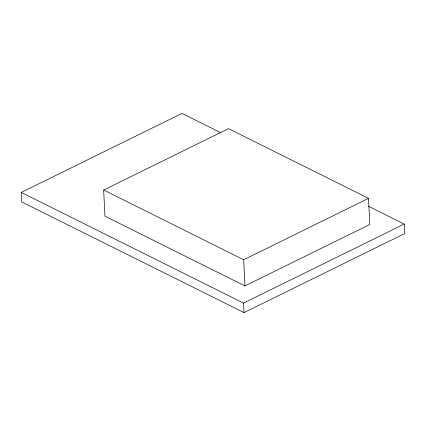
<?xml version="1.0" encoding="UTF-8"?>
<svg xmlns="http://www.w3.org/2000/svg" width="426" height="426" viewBox="0 0 426 426"><rect width="100%" height="100%" fill="white"/><g stroke="black" fill="none" stroke-linecap="round" stroke-linejoin="round"><path stroke-width="0.64" d="M368.581 206.306L404.237 224.06L404.7 233.57L244.018 312.609L21.763 201.94L21.3 192.43L181.982 113.391L220.609 132.624M103.667 190.039L228.496 128.636L368.511 198.356L369.789 224.502L244.961 285.91L104.945 216.19L103.667 190.039L243.683 259.759L368.511 198.356M21.3 192.43L243.55 303.104L404.237 224.06M243.683 259.759L244.961 285.91M243.55 303.104L244.018 312.609"/></g></svg>
